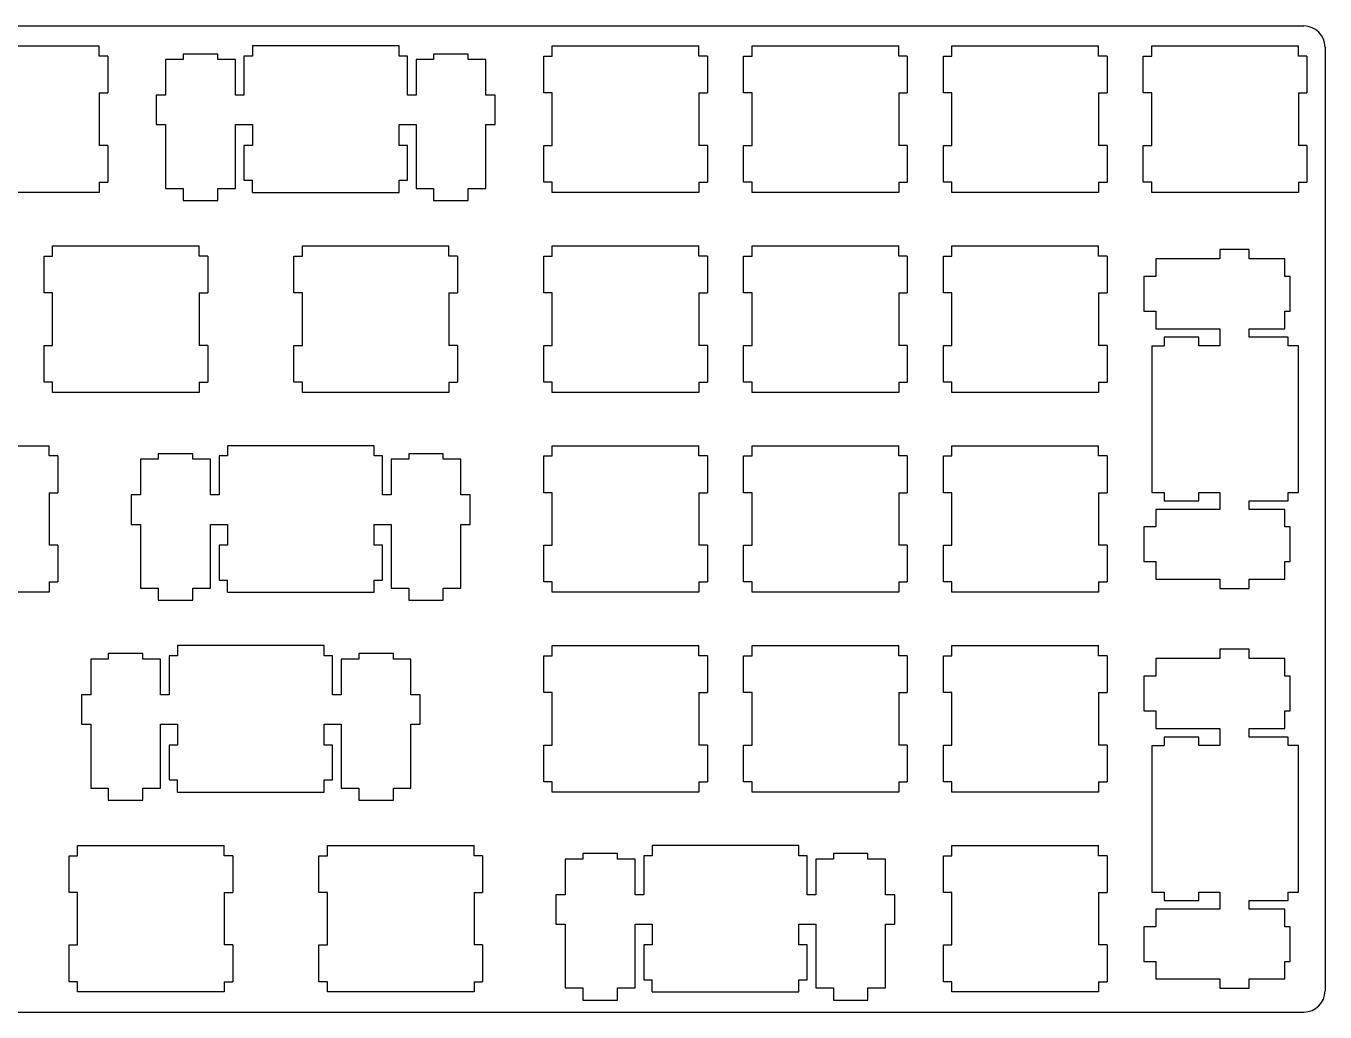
# Model space of a CAD drawing. Header units: millimetres. Extents: x 7 to 369, y 8 to 102.
# Drawn here: x 245.1 to 368.9, y 8.3 to 102.3 of the extents above; entities that cross this region are included whole.
import ezdxf

# ---------------------------------------------------------------- set-up
doc = ezdxf.new("R2010")
doc.units = ezdxf.units.MM
doc.layers.get('0').update_dxf_attribs({"true_color": 0xffffff})

msp = doc.modelspace()

# ---------------------------------------------------------------- linework, layer by layer
at = {"color": 7, "true_color": 0xffffff}
for p, q in [((8.72, 102.26), (366.87, 102.26)), ((238.09, 100.36), (252.06, 100.36)), ((252.06, 99.38), (252.06, 100.36)), ((295.24, 100.36), (309.21, 100.36)), ((295.24, 99.38), (295.24, 100.36)), ((309.21, 99.38), (309.21, 100.36)), ((314.29, 100.36), (328.26, 100.36)), ((314.29, 99.38), (314.29, 100.36)), ((328.26, 99.38), (328.26, 100.36)), ((333.34, 100.36), (347.31, 100.36)), ((333.34, 99.38), (333.34, 100.36)), ((347.31, 99.38), (347.31, 100.36)), ((352.39, 100.36), (366.36, 100.36)), ((352.39, 99.38), (352.39, 100.36)), ((366.36, 99.38), (366.36, 100.36)), ((252.87, 99.38), (252.06, 99.38)), ((252.87, 99.38), (252.87, 95.88)), ((294.42, 95.88), (294.42, 99.38)), ((294.42, 99.38), (295.24, 99.38)), ((310.02, 99.38), (309.21, 99.38)), ((310.02, 99.38), (310.02, 95.88)), ((313.47, 95.88), (313.47, 99.38)), ((313.47, 99.38), (314.29, 99.38)), ((329.07, 99.38), (328.26, 99.38)), ((329.07, 99.38), (329.07, 95.88)), ((332.52, 95.88), (332.52, 99.38)), ((332.52, 99.38), (333.34, 99.38)), ((348.12, 99.38), (347.31, 99.38)), ((348.12, 99.38), (348.12, 95.88)), ((351.57, 95.88), (351.57, 99.38)), ((351.57, 99.38), (352.39, 99.38)), ((367.17, 99.38), (366.36, 99.38)), ((367.17, 99.38), (367.17, 95.88)), ((368.9, 100.23), (368.9, 10.31)), ((252.06, 95.88), (252.87, 95.88)), ((252.06, 95.88), (252.06, 90.87)), ((295.24, 95.88), (294.42, 95.88)), ((295.24, 90.87), (295.24, 95.88)), ((309.21, 95.88), (309.21, 90.87)), ((309.21, 95.88), (310.02, 95.88)), ((314.29, 95.88), (313.47, 95.88)), ((314.29, 90.87), (314.29, 95.88)), ((328.26, 95.88), (328.26, 90.87)), ((328.26, 95.88), (329.07, 95.88)), ((333.34, 95.88), (332.52, 95.88)), ((333.34, 90.87), (333.34, 95.88)), ((347.31, 95.88), (347.31, 90.87)), ((347.31, 95.88), (348.12, 95.88)), ((352.39, 95.88), (351.57, 95.88)), ((352.39, 90.87), (352.39, 95.88)), ((366.36, 95.88), (366.36, 90.87)), ((366.36, 95.88), (367.17, 95.88)), ((252.87, 90.87), (252.06, 90.87)), ((252.87, 90.87), (252.87, 87.37)), ((294.42, 87.37), (294.42, 90.87)), ((294.42, 90.87), (295.24, 90.87)), ((310.02, 90.87), (309.21, 90.87)), ((310.02, 90.87), (310.02, 87.37)), ((313.47, 87.37), (313.47, 90.87)), ((313.47, 90.87), (314.29, 90.87)), ((329.07, 90.87), (328.26, 90.87)), ((329.07, 90.87), (329.07, 87.37)), ((332.52, 87.37), (332.52, 90.87)), ((332.52, 90.87), (333.34, 90.87)), ((348.12, 90.87), (347.31, 90.87)), ((348.12, 90.87), (348.12, 87.37)), ((351.57, 87.37), (351.57, 90.87)), ((351.57, 90.87), (352.39, 90.87)), ((367.17, 90.87), (366.36, 90.87)), ((367.17, 90.87), (367.17, 87.37)), ((252.06, 87.37), (252.06, 86.39)), ((252.06, 87.37), (252.87, 87.37)), ((295.24, 87.37), (294.42, 87.37)), ((295.24, 86.39), (295.24, 87.37)), ((309.21, 87.37), (310.02, 87.37)), ((309.21, 87.37), (309.21, 86.39)), ((314.29, 87.37), (313.47, 87.37)), ((314.29, 86.39), (314.29, 87.37)), ((328.26, 87.37), (329.07, 87.37)), ((328.26, 87.37), (328.26, 86.39)), ((333.34, 87.37), (332.52, 87.37)), ((333.34, 86.39), (333.34, 87.37)), ((347.31, 87.37), (348.12, 87.37)), ((347.31, 87.37), (347.31, 86.39)), ((352.39, 87.37), (351.57, 87.37)), ((352.39, 86.39), (352.39, 87.37)), ((366.36, 87.37), (367.17, 87.37)), ((366.36, 87.37), (366.36, 86.39)), ((252.06, 86.39), (238.09, 86.39)), ((309.21, 86.39), (295.24, 86.39)), ((328.26, 86.39), (314.29, 86.39)), ((347.31, 86.39), (333.34, 86.39)), ((366.36, 86.39), (352.39, 86.39)), ((247.61, 80.33), (247.61, 81.31)), ((247.61, 81.31), (261.58, 81.31)), ((261.58, 80.33), (261.58, 81.31)), ((271.42, 80.33), (271.42, 81.31)), ((271.42, 81.31), (285.39, 81.31)), ((285.39, 80.33), (285.39, 81.31)), ((295.24, 80.33), (295.24, 81.31)), ((295.24, 81.31), (309.21, 81.31)), ((309.21, 80.33), (309.21, 81.31)), ((314.29, 80.33), (314.29, 81.31)), ((314.29, 81.31), (328.26, 81.31)), ((328.26, 80.33), (328.26, 81.31)), ((333.34, 80.33), (333.34, 81.31)), ((333.34, 81.31), (347.31, 81.31)), ((347.31, 80.33), (347.31, 81.31)), ((246.8, 80.33), (247.61, 80.33)), ((246.8, 76.83), (246.8, 80.33)), ((262.39, 80.33), (261.58, 80.33)), ((262.39, 80.33), (262.39, 76.83)), ((270.61, 80.33), (271.42, 80.33)), ((270.61, 76.83), (270.61, 80.33)), ((286.21, 80.33), (285.39, 80.33)), ((286.21, 80.33), (286.21, 76.83)), ((294.42, 80.33), (295.24, 80.33)), ((294.42, 76.83), (294.42, 80.33)), ((310.02, 80.33), (309.21, 80.33)), ((310.02, 80.33), (310.02, 76.83)), ((313.47, 80.33), (314.29, 80.33)), ((313.47, 76.83), (313.47, 80.33)), ((329.07, 80.33), (328.26, 80.33)), ((329.07, 80.33), (329.07, 76.83)), ((332.52, 80.33), (333.34, 80.33)), ((332.52, 76.83), (332.52, 80.33)), ((348.12, 80.33), (347.31, 80.33)), ((348.12, 80.33), (348.12, 76.83)), ((247.61, 76.83), (246.8, 76.83)), ((247.61, 71.82), (247.61, 76.83)), ((261.58, 76.83), (262.39, 76.83)), ((261.58, 76.83), (261.58, 71.82)), ((271.42, 76.83), (270.61, 76.83)), ((271.42, 71.82), (271.42, 76.83)), ((285.39, 76.83), (286.21, 76.83)), ((285.39, 76.83), (285.39, 71.82)), ((295.24, 76.83), (294.42, 76.83)), ((295.24, 71.82), (295.24, 76.83)), ((309.21, 76.83), (309.21, 71.82)), ((309.21, 76.83), (310.02, 76.83)), ((314.29, 76.83), (313.47, 76.83)), ((314.29, 71.82), (314.29, 76.83)), ((328.26, 76.83), (328.26, 71.82)), ((328.26, 76.83), (329.07, 76.83)), ((333.34, 76.83), (332.52, 76.83)), ((333.34, 71.82), (333.34, 76.83)), ((347.31, 76.83), (347.31, 71.82)), ((347.31, 76.83), (348.12, 76.83)), ((246.8, 71.82), (247.61, 71.82)), ((246.8, 68.32), (246.8, 71.82)), ((262.39, 71.82), (261.58, 71.82)), ((262.39, 71.82), (262.39, 68.32)), ((270.61, 71.82), (271.42, 71.82)), ((270.61, 68.32), (270.61, 71.82)), ((286.21, 71.82), (285.39, 71.82)), ((286.21, 71.82), (286.21, 68.32)), ((294.42, 71.82), (295.24, 71.82)), ((294.42, 68.32), (294.42, 71.82)), ((310.02, 71.82), (309.21, 71.82)), ((310.02, 71.82), (310.02, 68.32)), ((313.47, 71.82), (314.29, 71.82)), ((313.47, 68.32), (313.47, 71.82)), ((329.07, 71.82), (328.26, 71.82)), ((329.07, 71.82), (329.07, 68.32)), ((332.52, 71.82), (333.34, 71.82)), ((332.52, 68.32), (332.52, 71.82)), ((348.12, 71.82), (347.31, 71.82)), ((348.12, 71.82), (348.12, 68.32)), ((247.61, 68.32), (246.8, 68.32)), ((247.61, 67.34), (247.61, 68.32)), ((261.58, 68.32), (261.58, 67.34)), ((261.58, 68.32), (262.39, 68.32)), ((271.42, 68.32), (270.61, 68.32)), ((271.42, 67.34), (271.42, 68.32)), ((285.39, 68.32), (285.39, 67.34)), ((285.39, 68.32), (286.21, 68.32)), ((295.24, 68.32), (294.42, 68.32)), ((295.24, 67.34), (295.24, 68.32)), ((309.21, 68.32), (309.21, 67.34)), ((309.21, 68.32), (310.02, 68.32)), ((314.29, 68.32), (313.47, 68.32)), ((314.29, 67.34), (314.29, 68.32)), ((328.26, 68.32), (328.26, 67.34)), ((328.26, 68.32), (329.07, 68.32)), ((333.34, 68.32), (332.52, 68.32)), ((333.34, 67.34), (333.34, 68.32)), ((347.31, 68.32), (347.31, 67.34)), ((347.31, 68.32), (348.12, 68.32)), ((261.58, 67.34), (247.61, 67.34)), ((285.39, 67.34), (271.42, 67.34)), ((309.21, 67.34), (295.24, 67.34)), ((328.26, 67.34), (314.29, 67.34)), ((347.31, 67.34), (333.34, 67.34)), ((233.32, 62.26), (247.29, 62.26)), ((247.29, 61.28), (247.29, 62.26)), ((295.24, 61.28), (295.24, 62.26)), ((295.24, 62.26), (309.21, 62.26)), ((309.21, 61.28), (309.21, 62.26)), ((314.29, 61.28), (314.29, 62.26)), ((314.29, 62.26), (328.26, 62.26)), ((328.26, 61.28), (328.26, 62.26)), ((333.34, 61.28), (333.34, 62.26)), ((333.34, 62.26), (347.31, 62.26)), ((347.31, 61.28), (347.31, 62.26)), ((248.11, 61.28), (247.29, 61.28)), ((248.11, 61.28), (248.11, 57.78)), ((294.42, 61.28), (295.24, 61.28)), ((294.42, 57.78), (294.42, 61.28)), ((310.02, 61.28), (309.21, 61.28)), ((310.02, 61.28), (310.02, 57.78)), ((313.47, 61.28), (314.29, 61.28)), ((313.47, 57.78), (313.47, 61.28)), ((329.07, 61.28), (328.26, 61.28)), ((329.07, 61.28), (329.07, 57.78)), ((332.52, 61.28), (333.34, 61.28)), ((332.52, 57.78), (332.52, 61.28)), ((348.12, 61.28), (347.31, 61.28)), ((348.12, 61.28), (348.12, 57.78)), ((247.29, 57.78), (248.11, 57.78)), ((247.29, 57.78), (247.29, 52.77)), ((295.24, 57.78), (294.42, 57.78)), ((295.24, 52.77), (295.24, 57.78)), ((309.21, 57.78), (309.21, 52.77)), ((309.21, 57.78), (310.02, 57.78)), ((314.29, 57.78), (313.47, 57.78)), ((314.29, 52.77), (314.29, 57.78)), ((328.26, 57.78), (328.26, 52.77)), ((328.26, 57.78), (329.07, 57.78)), ((333.34, 57.78), (332.52, 57.78)), ((333.34, 52.77), (333.34, 57.78)), ((347.31, 57.78), (347.31, 52.77)), ((347.31, 57.78), (348.12, 57.78)), ((248.11, 52.77), (247.29, 52.77)), ((248.11, 52.77), (248.11, 49.27)), ((294.42, 52.77), (295.24, 52.77)), ((294.42, 49.27), (294.42, 52.77)), ((310.02, 52.77), (309.21, 52.77)), ((310.02, 52.77), (310.02, 49.27)), ((313.47, 52.77), (314.29, 52.77)), ((313.47, 49.27), (313.47, 52.77)), ((329.07, 52.77), (328.26, 52.77)), ((329.07, 52.77), (329.07, 49.27)), ((332.52, 52.77), (333.34, 52.77)), ((332.52, 49.27), (332.52, 52.77)), ((348.12, 52.77), (347.31, 52.77)), ((348.12, 52.77), (348.12, 49.27)), ((247.29, 49.27), (247.29, 48.29)), ((247.29, 49.27), (248.11, 49.27)), ((295.24, 49.27), (294.42, 49.27)), ((295.24, 48.29), (295.24, 49.27)), ((309.21, 49.27), (309.21, 48.29)), ((309.21, 49.27), (310.02, 49.27)), ((314.29, 49.27), (313.47, 49.27)), ((314.29, 48.29), (314.29, 49.27)), ((328.26, 49.27), (328.26, 48.29)), ((328.26, 49.27), (329.07, 49.27)), ((333.34, 49.27), (332.52, 49.27)), ((333.34, 48.29), (333.34, 49.27)), ((347.31, 49.27), (347.31, 48.29)), ((347.31, 49.27), (348.12, 49.27)), ((247.29, 48.29), (233.32, 48.29)), ((309.21, 48.29), (295.24, 48.29)), ((328.26, 48.29), (314.29, 48.29)), ((347.31, 48.29), (333.34, 48.29)), ((294.42, 42.23), (295.24, 42.23)), ((294.42, 38.73), (294.42, 42.23)), ((295.24, 42.23), (295.24, 43.21)), ((295.24, 43.21), (309.21, 43.21)), ((309.21, 42.23), (309.21, 43.21)), ((310.02, 42.23), (309.21, 42.23)), ((310.02, 42.23), (310.02, 38.73)), ((313.47, 42.23), (314.29, 42.23)), ((313.47, 38.73), (313.47, 42.23)), ((314.29, 42.23), (314.29, 43.21)), ((314.29, 43.21), (328.26, 43.21)), ((328.26, 42.23), (328.26, 43.21)), ((329.07, 42.23), (328.26, 42.23)), ((329.07, 42.23), (329.07, 38.73)), ((332.52, 42.23), (333.34, 42.23)), ((332.52, 38.73), (332.52, 42.23)), ((333.34, 42.23), (333.34, 43.21)), ((333.34, 43.21), (347.31, 43.21)), ((347.31, 42.23), (347.31, 43.21)), ((348.12, 42.23), (347.31, 42.23)), ((348.12, 42.23), (348.12, 38.73)), ((295.24, 38.73), (294.42, 38.73)), ((295.24, 33.72), (295.24, 38.73)), ((309.21, 38.73), (309.21, 33.72)), ((309.21, 38.73), (310.02, 38.73)), ((314.29, 38.73), (313.47, 38.73)), ((314.29, 33.72), (314.29, 38.73)), ((328.26, 38.73), (328.26, 33.72)), ((328.26, 38.73), (329.07, 38.73)), ((333.34, 38.73), (332.52, 38.73)), ((333.34, 33.72), (333.34, 38.73)), ((347.31, 38.73), (347.31, 33.72)), ((347.31, 38.73), (348.12, 38.73)), ((294.42, 33.72), (295.24, 33.72)), ((294.42, 30.22), (294.42, 33.72)), ((310.02, 33.72), (309.21, 33.72)), ((310.02, 33.72), (310.02, 30.22)), ((313.47, 33.72), (314.29, 33.72)), ((313.47, 30.22), (313.47, 33.72)), ((329.07, 33.72), (328.26, 33.72)), ((329.07, 33.72), (329.07, 30.22)), ((332.52, 33.72), (333.34, 33.72)), ((332.52, 30.22), (332.52, 33.72)), ((348.12, 33.72), (347.31, 33.72)), ((348.12, 33.72), (348.12, 30.22)), ((295.24, 30.22), (294.42, 30.22)), ((295.24, 29.24), (295.24, 30.22)), ((309.21, 30.22), (309.21, 29.24)), ((309.21, 30.22), (310.02, 30.22)), ((314.29, 30.22), (313.47, 30.22)), ((314.29, 29.24), (314.29, 30.22)), ((328.26, 30.22), (328.26, 29.24)), ((328.26, 30.22), (329.07, 30.22)), ((333.34, 30.22), (332.52, 30.22)), ((333.34, 29.24), (333.34, 30.22)), ((347.31, 30.22), (347.31, 29.24)), ((347.31, 30.22), (348.12, 30.22)), ((309.21, 29.24), (295.24, 29.24)), ((328.26, 29.24), (314.29, 29.24)), ((347.31, 29.24), (333.34, 29.24)), ((249.99, 23.18), (249.99, 24.16)), ((249.99, 24.16), (263.96, 24.16)), ((263.96, 23.18), (263.96, 24.16)), ((273.81, 23.18), (273.81, 24.16)), ((273.81, 24.16), (287.78, 24.16)), ((287.78, 23.18), (287.78, 24.16)), ((333.34, 23.18), (333.34, 24.16)), ((333.34, 24.16), (347.31, 24.16)), ((347.31, 23.18), (347.31, 24.16)), ((249.18, 23.18), (249.99, 23.18)), ((249.18, 19.68), (249.18, 23.18)), ((264.78, 23.18), (263.96, 23.18)), ((264.78, 23.18), (264.78, 19.68)), ((272.99, 23.18), (273.81, 23.18)), ((272.99, 19.68), (272.99, 23.18)), ((288.59, 23.18), (287.78, 23.18)), ((288.59, 23.18), (288.59, 19.68)), ((332.52, 23.18), (333.34, 23.18)), ((332.52, 19.68), (332.52, 23.18)), ((348.12, 23.18), (347.31, 23.18)), ((348.12, 23.18), (348.12, 19.68)), ((249.99, 19.68), (249.18, 19.68)), ((249.99, 14.67), (249.99, 19.68)), ((263.96, 19.68), (264.78, 19.68)), ((263.96, 19.68), (263.96, 14.67)), ((273.81, 19.68), (272.99, 19.68)), ((273.81, 14.67), (273.81, 19.68)), ((287.78, 19.68), (288.59, 19.68)), ((287.78, 19.68), (287.78, 14.67)), ((333.34, 19.68), (332.52, 19.68)), ((333.34, 14.67), (333.34, 19.68)), ((347.31, 19.68), (347.31, 14.67)), ((347.31, 19.68), (348.12, 19.68)), ((249.18, 14.67), (249.99, 14.67)), ((249.18, 11.17), (249.18, 14.67)), ((264.78, 14.67), (263.96, 14.67)), ((264.78, 14.67), (264.78, 11.17)), ((272.99, 14.67), (273.81, 14.67)), ((272.99, 11.17), (272.99, 14.67)), ((288.59, 14.67), (287.78, 14.67)), ((288.59, 14.67), (288.59, 11.17)), ((332.52, 14.67), (333.34, 14.67)), ((332.52, 11.17), (332.52, 14.67)), ((348.12, 14.67), (347.31, 14.67)), ((348.12, 14.67), (348.12, 11.17)), ((249.99, 11.17), (249.18, 11.17)), ((249.99, 10.19), (249.99, 11.17)), ((263.96, 11.17), (263.96, 10.19)), ((263.96, 11.17), (264.78, 11.17)), ((273.81, 11.17), (272.99, 11.17)), ((273.81, 10.19), (273.81, 11.17)), ((287.78, 11.17), (287.78, 10.19)), ((287.78, 11.17), (288.59, 11.17)), ((333.34, 11.17), (332.52, 11.17)), ((333.34, 10.19), (333.34, 11.17)), ((347.31, 11.17), (347.31, 10.19)), ((347.31, 11.17), (348.12, 11.17)), ((263.96, 10.19), (249.99, 10.19)), ((287.78, 10.19), (273.81, 10.19)), ((347.31, 10.19), (333.34, 10.19)), ((8.72, 8.28), (366.87, 8.28))]:
    msp.add_line(p, q, dxfattribs=at)
for p, q in [((280.63, 100.36), (266.66, 100.36)), ((266.66, 100.36), (266.66, 99.38)), ((280.63, 99.38), (280.63, 100.36)), ((260.06, 99.59), (260.06, 99.06)), ((263.36, 99.59), (260.06, 99.59)), ((263.36, 99.06), (263.36, 99.59)), ((266.66, 99.38), (265.85, 99.38)), ((265.85, 99.38), (265.85, 95.66)), ((266.66, 99.38), (266.66, 99.38)), ((281.44, 99.38), (280.63, 99.38)), ((281.44, 95.66), (281.44, 99.38)), ((287.23, 99.59), (283.93, 99.59)), ((283.93, 99.59), (283.93, 99.06)), ((287.23, 99.06), (287.23, 99.59)), ((260.06, 99.06), (258.38, 99.06)), ((258.38, 99.06), (258.38, 95.66)), ((265.04, 99.06), (263.36, 99.06)), ((265.04, 95.66), (265.04, 99.06)), ((283.93, 99.06), (282.26, 99.06)), ((282.26, 99.06), (282.26, 95.66)), ((288.91, 99.06), (287.23, 99.06)), ((288.91, 95.66), (288.91, 99.06)), ((258.38, 95.66), (257.49, 95.66)), ((257.49, 95.66), (257.49, 92.86)), ((265.85, 95.66), (265.04, 95.66)), ((282.26, 95.66), (281.44, 95.66)), ((289.8, 95.66), (288.91, 95.66)), ((289.8, 92.86), (289.8, 95.66)), ((257.49, 92.86), (258.38, 92.86)), ((258.38, 92.86), (258.38, 86.77)), ((265.04, 86.77), (265.04, 92.86)), ((265.04, 92.86), (266.66, 92.86)), ((266.66, 92.86), (266.66, 90.87)), ((280.63, 90.87), (280.63, 92.86)), ((280.63, 92.86), (282.26, 92.86)), ((282.26, 92.86), (282.26, 86.77)), ((288.91, 86.77), (288.91, 92.86)), ((288.91, 92.86), (289.8, 92.86)), ((266.66, 90.87), (265.85, 90.87)), ((265.85, 90.87), (265.85, 87.55)), ((281.44, 90.87), (280.63, 90.87)), ((281.44, 87.55), (281.44, 90.87)), ((258.38, 86.77), (260.06, 86.77)), ((260.06, 86.77), (260.06, 85.62)), ((263.36, 85.62), (263.36, 86.77)), ((263.36, 86.77), (265.04, 86.77)), ((265.85, 87.55), (266.66, 87.55)), ((266.66, 86.39), (266.66, 87.55)), ((280.63, 86.39), (280.63, 87.55)), ((280.63, 87.55), (281.44, 87.55)), ((282.26, 86.77), (282.26, 86.77)), ((282.26, 86.77), (283.93, 86.77)), ((283.93, 86.77), (283.93, 85.62)), ((287.23, 85.62), (287.23, 86.77)), ((287.23, 86.77), (288.91, 86.77)), ((260.06, 85.62), (263.36, 85.62)), ((266.66, 86.39), (280.63, 86.39)), ((283.93, 85.62), (287.23, 85.62)), ((361.66, 80.95), (358.86, 80.95)), ((358.86, 80.95), (358.86, 80.06)), ((361.66, 80.06), (361.66, 80.95)), ((358.86, 80.06), (352.77, 80.06)), ((352.77, 80.06), (352.77, 78.38)), ((365.06, 80.06), (361.66, 80.06)), ((365.06, 78.38), (365.06, 80.06)), ((352.77, 78.38), (351.62, 78.38)), ((351.62, 78.38), (351.62, 75.08)), ((365.59, 78.38), (365.06, 78.38)), ((365.59, 75.08), (365.59, 78.38)), ((351.62, 75.08), (352.77, 75.08)), ((352.77, 75.08), (352.77, 73.41)), ((365.06, 73.41), (365.06, 75.08)), ((365.06, 75.08), (365.59, 75.08)), ((352.77, 73.41), (358.86, 73.41)), ((358.86, 73.41), (358.86, 71.78)), ((361.66, 72.59), (361.66, 73.41)), ((361.66, 73.41), (365.06, 73.41)), ((356.87, 72.59), (353.55, 72.59)), ((353.55, 72.59), (353.55, 71.78)), ((356.87, 71.78), (356.87, 72.59)), ((365.38, 72.59), (361.66, 72.59)), ((365.38, 71.78), (365.38, 72.59)), ((352.39, 71.78), (353.55, 71.78)), ((352.39, 71.78), (352.39, 57.81)), ((358.86, 71.78), (356.87, 71.78)), ((366.36, 71.78), (365.38, 71.78)), ((365.38, 71.78), (365.38, 71.78)), ((366.36, 57.81), (366.36, 71.78)), ((278.25, 62.26), (264.28, 62.26)), ((264.28, 62.26), (264.28, 61.28)), ((278.25, 61.28), (278.25, 62.26)), ((257.68, 60.96), (256, 60.96)), ((256, 60.96), (256, 57.56)), ((257.68, 61.49), (257.68, 60.96)), ((260.98, 61.49), (257.68, 61.49)), ((260.98, 60.96), (260.98, 61.49)), ((262.66, 60.96), (260.98, 60.96)), ((262.66, 57.56), (262.66, 60.96)), ((264.28, 61.28), (263.47, 61.28)), ((263.47, 61.28), (263.47, 57.56)), ((264.28, 61.28), (264.28, 61.28)), ((279.06, 61.28), (278.25, 61.28)), ((279.06, 57.56), (279.06, 61.28)), ((281.55, 60.96), (279.88, 60.96)), ((279.88, 60.96), (279.88, 57.56)), ((284.85, 61.49), (281.55, 61.49)), ((281.55, 61.49), (281.55, 60.96)), ((284.85, 60.96), (284.85, 61.49)), ((286.53, 60.96), (284.85, 60.96)), ((286.53, 57.56), (286.53, 60.96)), ((256, 57.56), (255.11, 57.56)), ((255.11, 57.56), (255.11, 54.76)), ((263.47, 57.56), (262.66, 57.56)), ((279.88, 57.56), (279.06, 57.56)), ((287.42, 57.56), (286.53, 57.56)), ((287.42, 54.76), (287.42, 57.56)), ((352.39, 57.81), (353.55, 57.81)), ((353.55, 57.81), (353.55, 57)), ((353.55, 57), (356.87, 57)), ((356.87, 57), (356.87, 57.81)), ((356.87, 57.81), (358.86, 57.81)), ((358.86, 57.81), (358.86, 56.19)), ((361.66, 56.19), (361.66, 57)), ((361.66, 57), (365.38, 57)), ((365.38, 57), (365.38, 57.81)), ((365.38, 57.81), (366.36, 57.81)), ((358.86, 56.19), (352.77, 56.19)), ((352.77, 56.19), (352.77, 56.19)), ((352.77, 56.19), (352.77, 54.51)), ((365.06, 56.19), (361.66, 56.19)), ((365.06, 54.51), (365.06, 56.19)), ((255.11, 54.76), (256, 54.76)), ((256, 54.76), (256, 48.67)), ((262.66, 48.67), (262.66, 54.76)), ((262.66, 54.76), (264.28, 54.76)), ((264.28, 54.76), (264.28, 52.77)), ((278.25, 52.77), (278.25, 54.76)), ((278.25, 54.76), (279.88, 54.76)), ((279.88, 54.76), (279.88, 48.67)), ((286.53, 48.67), (286.53, 54.76)), ((286.53, 54.76), (287.42, 54.76)), ((352.77, 54.51), (351.62, 54.51)), ((351.62, 54.51), (351.62, 51.21)), ((365.59, 54.51), (365.06, 54.51)), ((365.59, 51.21), (365.59, 54.51)), ((264.28, 52.77), (263.47, 52.77)), ((263.47, 52.77), (263.47, 49.45)), ((279.06, 52.77), (278.25, 52.77)), ((279.06, 49.45), (279.06, 52.77)), ((351.62, 51.21), (352.77, 51.21)), ((352.77, 51.21), (352.77, 49.53)), ((365.06, 49.53), (365.06, 51.21)), ((365.06, 51.21), (365.59, 51.21)), ((256, 48.67), (257.68, 48.67)), ((257.68, 48.67), (257.68, 47.52)), ((260.98, 47.52), (260.98, 48.67)), ((260.98, 48.67), (262.66, 48.67)), ((263.47, 49.45), (264.28, 49.45)), ((264.28, 48.29), (264.28, 49.45)), ((278.25, 48.29), (278.25, 49.45)), ((278.25, 49.45), (279.06, 49.45)), ((279.88, 48.67), (279.88, 48.67)), ((279.88, 48.67), (281.55, 48.67)), ((281.55, 48.67), (281.55, 47.52)), ((284.85, 47.52), (284.85, 48.67)), ((284.85, 48.67), (286.53, 48.67)), ((352.77, 49.53), (358.86, 49.53)), ((358.86, 49.53), (358.86, 48.64)), ((358.86, 48.64), (361.66, 48.64)), ((361.66, 48.64), (361.66, 49.53)), ((361.66, 49.53), (365.06, 49.53)), ((257.68, 47.52), (260.98, 47.52)), ((264.28, 48.29), (278.25, 48.29)), ((281.55, 47.52), (284.85, 47.52)), ((252.91, 42.44), (252.91, 41.91)), ((256.22, 42.44), (252.91, 42.44)), ((256.22, 41.91), (256.22, 42.44)), ((259.52, 42.23), (258.71, 42.23)), ((258.71, 42.23), (258.71, 38.51)), ((273.49, 43.21), (259.52, 43.21)), ((259.52, 43.21), (259.52, 42.23)), ((259.52, 42.23), (259.52, 42.23)), ((273.49, 42.23), (273.49, 43.21)), ((274.3, 42.23), (273.49, 42.23)), ((274.3, 38.51), (274.3, 42.23)), ((280.09, 42.44), (276.79, 42.44)), ((276.79, 42.44), (276.79, 41.91)), ((280.09, 41.91), (280.09, 42.44)), ((361.66, 42.85), (358.86, 42.85)), ((358.86, 42.85), (358.86, 41.96)), ((361.66, 41.96), (361.66, 42.85)), ((252.91, 41.91), (251.24, 41.91)), ((251.24, 41.91), (251.24, 38.51)), ((257.89, 41.91), (256.22, 41.91)), ((257.89, 38.51), (257.89, 41.91)), ((276.79, 41.91), (275.11, 41.91)), ((275.11, 41.91), (275.11, 38.51)), ((281.77, 41.91), (280.09, 41.91)), ((281.77, 38.51), (281.77, 41.91)), ((358.86, 41.96), (352.77, 41.96)), ((352.77, 41.96), (352.77, 40.28)), ((365.06, 41.96), (361.66, 41.96)), ((365.06, 40.28), (365.06, 41.96)), ((352.77, 40.28), (351.62, 40.28)), ((351.62, 40.28), (351.62, 36.98)), ((365.59, 40.28), (365.06, 40.28)), ((365.59, 36.98), (365.59, 40.28)), ((251.24, 38.51), (250.35, 38.51)), ((250.35, 38.51), (250.35, 35.71)), ((258.71, 38.51), (257.89, 38.51)), ((275.11, 38.51), (274.3, 38.51)), ((282.66, 38.51), (281.77, 38.51)), ((282.66, 35.71), (282.66, 38.51)), ((351.62, 36.98), (352.77, 36.98)), ((352.77, 36.98), (352.77, 35.31)), ((365.06, 35.31), (365.06, 36.98)), ((365.06, 36.98), (365.59, 36.98)), ((250.35, 35.71), (251.24, 35.71)), ((251.24, 35.71), (251.24, 29.62)), ((257.89, 29.62), (257.89, 35.71)), ((257.89, 35.71), (259.52, 35.71)), ((259.52, 35.71), (259.52, 33.72)), ((273.49, 33.72), (273.49, 35.71)), ((273.49, 35.71), (275.11, 35.71)), ((275.11, 35.71), (275.11, 29.62)), ((281.77, 29.62), (281.77, 35.71)), ((281.77, 35.71), (282.66, 35.71)), ((352.77, 35.31), (358.86, 35.31)), ((358.86, 35.31), (358.86, 33.68)), ((361.66, 34.49), (361.66, 35.31)), ((361.66, 35.31), (365.06, 35.31)), ((259.52, 33.72), (258.71, 33.72)), ((258.71, 33.72), (258.71, 30.4)), ((274.3, 33.72), (273.49, 33.72)), ((274.3, 30.4), (274.3, 33.72)), ((352.39, 33.68), (353.55, 33.68)), ((352.39, 33.68), (352.39, 19.71)), ((356.87, 34.49), (353.55, 34.49)), ((353.55, 34.49), (353.55, 33.68)), ((356.87, 33.68), (356.87, 34.49)), ((358.86, 33.68), (356.87, 33.68)), ((365.38, 34.49), (361.66, 34.49)), ((365.38, 33.68), (365.38, 34.49)), ((366.36, 33.68), (365.38, 33.68)), ((365.38, 33.68), (365.38, 33.68)), ((366.36, 19.71), (366.36, 33.68)), ((258.71, 30.4), (259.52, 30.4)), ((259.52, 29.24), (259.52, 30.4)), ((273.49, 29.24), (273.49, 30.4)), ((273.49, 30.4), (274.3, 30.4)), ((251.24, 29.62), (252.91, 29.62)), ((252.91, 29.62), (252.91, 28.47)), ((256.22, 28.47), (256.22, 29.62)), ((256.22, 29.62), (257.89, 29.62)), ((259.52, 29.24), (273.49, 29.24)), ((275.11, 29.62), (275.11, 29.62)), ((275.11, 29.62), (276.79, 29.62)), ((276.79, 29.62), (276.79, 28.47)), ((280.09, 28.47), (280.09, 29.62)), ((280.09, 29.62), (281.77, 29.62)), ((252.91, 28.47), (256.22, 28.47)), ((276.79, 28.47), (280.09, 28.47)), ((318.73, 24.16), (304.76, 24.16)), ((304.76, 24.16), (304.76, 23.18)), ((318.73, 23.18), (318.73, 24.16)), ((298.16, 22.86), (296.48, 22.86)), ((296.48, 22.86), (296.48, 19.46)), ((298.16, 23.39), (298.16, 22.86)), ((301.46, 23.39), (298.16, 23.39)), ((301.46, 22.86), (301.46, 23.39)), ((303.14, 22.86), (301.46, 22.86)), ((303.14, 19.46), (303.14, 22.86)), ((304.76, 23.18), (303.95, 23.18)), ((303.95, 23.18), (303.95, 19.46)), ((304.76, 23.18), (304.76, 23.18)), ((319.54, 23.18), (318.73, 23.18)), ((319.54, 19.46), (319.54, 23.18)), ((322.03, 22.86), (320.36, 22.86)), ((320.36, 22.86), (320.36, 19.46)), ((325.33, 23.39), (322.03, 23.39)), ((322.03, 23.39), (322.03, 22.86)), ((325.33, 22.86), (325.33, 23.39)), ((327.01, 22.86), (325.33, 22.86)), ((327.01, 19.46), (327.01, 22.86)), ((296.48, 19.46), (295.59, 19.46)), ((295.59, 19.46), (295.59, 16.66)), ((303.95, 19.46), (303.14, 19.46)), ((320.36, 19.46), (319.54, 19.46)), ((327.9, 19.46), (327.01, 19.46)), ((327.9, 16.66), (327.9, 19.46)), ((352.39, 19.71), (353.55, 19.71)), ((353.55, 19.71), (353.55, 18.9)), ((353.55, 18.9), (356.87, 18.9)), ((356.87, 18.9), (356.87, 19.71)), ((356.87, 19.71), (358.86, 19.71)), ((358.86, 19.71), (358.86, 18.09)), ((361.66, 18.09), (361.66, 18.9)), ((361.66, 18.9), (365.38, 18.9)), ((365.38, 18.9), (365.38, 19.71)), ((365.38, 19.71), (366.36, 19.71)), ((358.86, 18.09), (352.77, 18.09)), ((352.77, 18.09), (352.77, 18.09)), ((352.77, 18.09), (352.77, 16.41)), ((365.06, 18.09), (361.66, 18.09)), ((365.06, 16.41), (365.06, 18.09)), ((295.59, 16.66), (296.48, 16.66)), ((296.48, 16.66), (296.48, 10.57)), ((303.14, 10.57), (303.14, 16.66)), ((303.14, 16.66), (304.76, 16.66)), ((304.76, 16.66), (304.76, 14.67)), ((318.73, 14.67), (318.73, 16.66)), ((318.73, 16.66), (320.36, 16.66)), ((320.36, 16.66), (320.36, 10.57)), ((327.01, 10.57), (327.01, 16.66)), ((327.01, 16.66), (327.9, 16.66)), ((352.77, 16.41), (351.62, 16.41)), ((351.62, 16.41), (351.62, 13.11)), ((365.59, 16.41), (365.06, 16.41)), ((365.59, 13.11), (365.59, 16.41)), ((304.76, 14.67), (303.95, 14.67)), ((303.95, 14.67), (303.95, 11.35)), ((319.54, 14.67), (318.73, 14.67)), ((319.54, 11.35), (319.54, 14.67)), ((351.62, 13.11), (352.77, 13.11)), ((352.77, 13.11), (352.77, 11.43)), ((365.06, 11.43), (365.06, 13.11)), ((365.06, 13.11), (365.59, 13.11)), ((303.95, 11.35), (304.76, 11.35)), ((304.76, 10.19), (304.76, 11.35)), ((318.73, 10.19), (318.73, 11.35)), ((318.73, 11.35), (319.54, 11.35)), ((352.77, 11.43), (358.86, 11.43)), ((358.86, 11.43), (358.86, 10.54)), ((361.66, 10.54), (361.66, 11.43)), ((361.66, 11.43), (365.06, 11.43)), ((296.48, 10.57), (298.16, 10.57)), ((298.16, 10.57), (298.16, 9.42)), ((301.46, 9.42), (301.46, 10.57)), ((301.46, 10.57), (303.14, 10.57)), ((304.76, 10.19), (318.73, 10.19)), ((320.36, 10.57), (320.36, 10.57)), ((320.36, 10.57), (322.03, 10.57)), ((322.03, 10.57), (322.03, 9.42)), ((325.33, 9.42), (325.33, 10.57)), ((325.33, 10.57), (327.01, 10.57)), ((358.86, 10.54), (361.66, 10.54)), ((298.16, 9.42), (301.46, 9.42)), ((322.03, 9.42), (325.33, 9.42))]:
    msp.add_line(p, q)
for points in [[(265.04, 99.06), (265.04, 99.06)], [(282.26, 86.77), (282.26, 86.77)], [(365.06, 73.41), (365.06, 73.41)], [(262.66, 60.96), (262.66, 60.96)], [(352.77, 56.19), (352.77, 56.19)], [(279.88, 48.67), (279.88, 48.67)], [(257.89, 41.91), (257.89, 41.91)], [(365.06, 35.31), (365.06, 35.31)], [(275.11, 29.62), (275.11, 29.62)], [(303.14, 22.86), (303.14, 22.86)], [(352.77, 18.09), (352.77, 18.09)], [(320.36, 10.57), (320.36, 10.57)]]:
    msp.add_lwpolyline(points)
for centre, start, end in [((366.87, 100.23), 0, 90), ((366.87, 10.31), 270, 0)]:
    msp.add_arc(centre, 2.03, start, end, dxfattribs=at)

doc.saveas('drawing.dxf')
